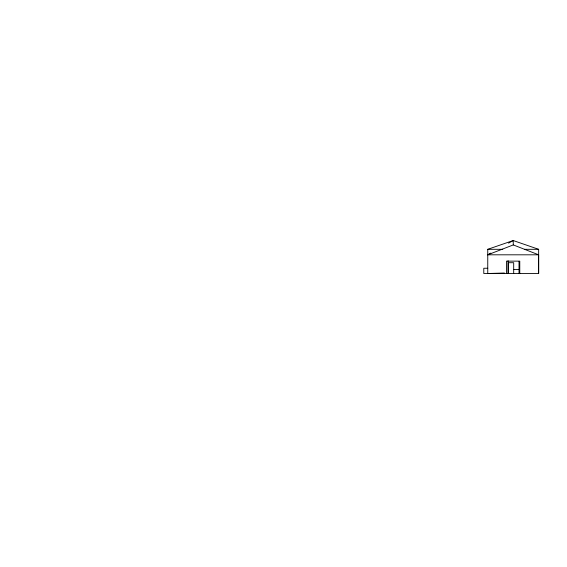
<?xml version="1.0" encoding="UTF-8"?>
<svg xmlns="http://www.w3.org/2000/svg" width="567" height="567" viewBox="0 0 567 567"><rect width="100%" height="100%" fill="white"/><g stroke="black" fill="none" stroke-linecap="round" stroke-linejoin="round"><path stroke-width="0.85" d="M487.755 268.248L483.786 268.248L483.786 273.514L538.65 273.514L538.65 254.81L513.291 244.923L487.755 254.81L538.65 254.81M487.755 254.81L490.838 253.08M508.578 243.13L513.206 240.536L538.65 249.31L538.65 273.514M504.424 273.018L487.755 273.514L487.755 249.31L513.206 240.536L513.291 244.923M487.755 249.31L502.78 249.31M524.51 249.31L538.65 249.31M513.418 269.538L518.777 269.538M519.769 273.514L519.769 261.132L506.515 261.132L506.515 273.514M519.018 261.493L519.018 273.514M513.688 273.514L513.688 262.705L508.273 262.705L508.273 273.514M508.082 260.692L508.082 273.514"/></g></svg>
